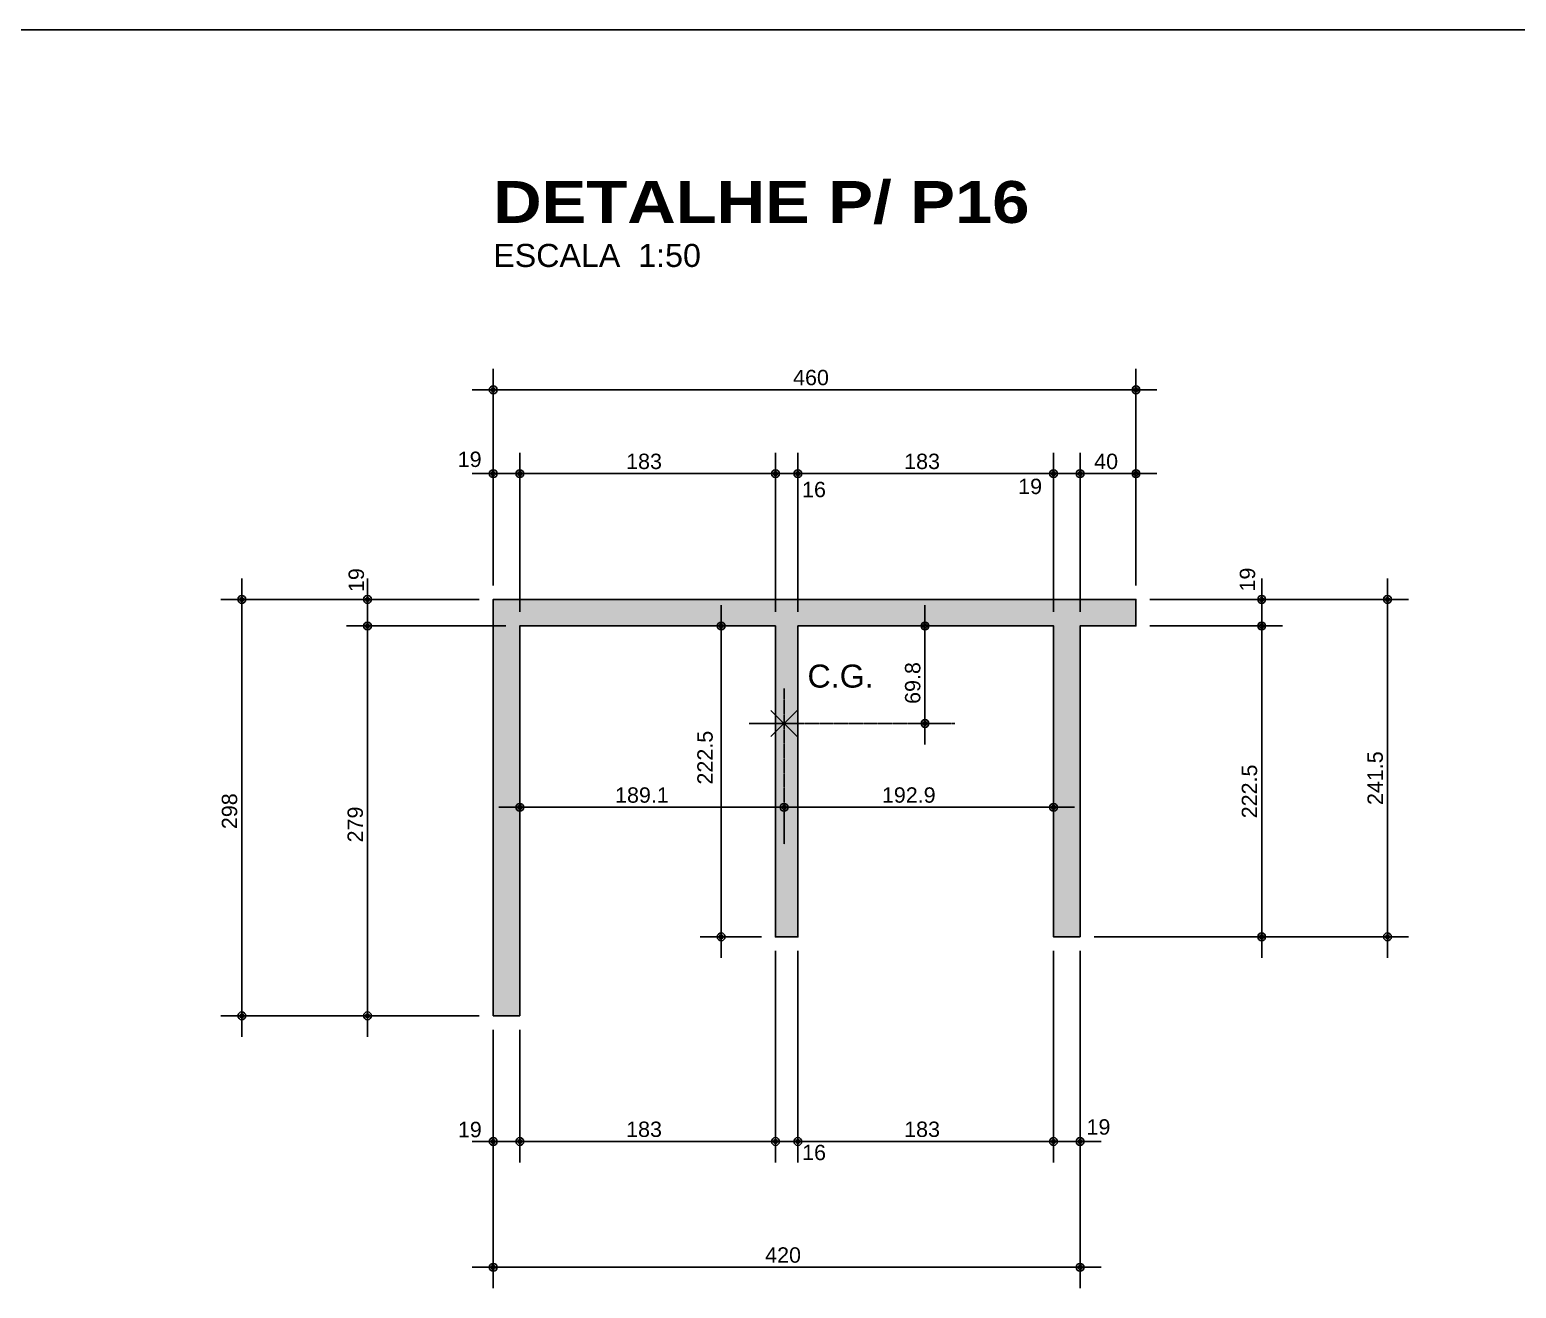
# Model space of a CAD drawing. Extents: x 0 to 7795, y 0 to 4205.
# Drawn here: x 3858 to 4922, y 725 to 1625 of the extents above; entities that cross this region are included whole.
import ezdxf

# ---------------------------------------------------------------- set-up
doc = ezdxf.new("R2010")
doc.units = 0
doc.header["$MEASUREMENT"] = 0
doc.linetypes.add('ESTILO_TQS_0007', pattern=[2.1, 1.5, -0.2, 0.2, -0.2])
for name, color, linetype in [('MTH-COTAS7', 31, 'CONTINUOUS'), ('MTH-EIXO-217', 8, 'CONTINUOUS'), ('MTH-PILAR-SEGUE', 5, 'CONTINUOUS'), ('MTH-SIMB_COTA', 3, 'CONTINUOUS'), ('MTH-SOMBRA25', 253, 'CONTINUOUS'), ('MTH-TXT-NEGRITO', 5, 'CONTINUOUS'), ('MTH-TXT-NOTAS', 3, 'CONTINUOUS')]:
    doc.layers.add(name, color=color, linetype=linetype)
doc.styles.add('TQS_ARIAL', font='arial.ttf')
doc.styles.add('TQS_ARIAL_BLACK', font='ariblk.ttf')

msp = doc.modelspace()

# ---------------------------------------------------------------- linework, layer by layer
at = {"layer": 'MTH-COTAS7', "linetype": 'Continuous'}
for p, q in [((561.511366, 1625.451785), (5343.511366, 1625.451785)), ((4189.645731, 1227.73845), (4189.645731, 1382.73845)), ((4649.645732, 1227.73845), (4649.645732, 1382.73845)), ((4174.645731, 1367.73845), (4664.645732, 1367.73845)), ((4189.645731, 1227.73845), (4189.645731, 1322.73845)), ((4208.645731, 1208.738457), (4208.645731, 1322.73845)), ((4208.645731, 1208.738457), (4208.645731, 1322.73845)), ((4391.645731, 1208.738457), (4391.645731, 1322.73845)), ((4391.645731, 1208.738457), (4391.645731, 1322.73845)), ((4407.645731, 1208.738453), (4407.645731, 1322.73845)), ((4407.645731, 1208.738453), (4407.645731, 1322.73845)), ((4590.645731, 1208.738453), (4590.645731, 1322.73845)), ((4590.645731, 1208.738453), (4590.645731, 1322.73845)), ((4609.645731, 1208.73845), (4609.645731, 1322.73845)), ((4609.645731, 1208.73845), (4609.645731, 1322.73845)), ((4649.645732, 1227.73845), (4649.645732, 1322.73845)), ((4174.645731, 1307.73845), (4223.645731, 1307.73845)), ((4193.645731, 1307.73845), (4406.645731, 1307.73845)), ((4376.645731, 1307.73845), (4422.645731, 1307.73845)), ((4392.645731, 1307.73845), (4605.645731, 1307.73845)), ((4575.645731, 1307.73845), (4624.645731, 1307.73845)), ((4594.645731, 1307.73845), (4664.645732, 1307.73845)), ((4009.645731, 1232.73845), (4009.645731, 904.73845)), ((4099.645731, 1183.738457), (4099.645731, 1232.73845)), ((4739.645732, 1183.73845), (4739.645732, 1232.73845)), ((4829.645732, 1232.73845), (4829.645732, 961.238459)), ((4179.645731, 1217.73845), (3994.645731, 1217.73845)), ((4179.645731, 1217.73845), (4084.645731, 1217.73845)), ((4099.645731, 904.73845), (4099.645731, 1213.738457)), ((4352.78314, 961.238459), (4352.78314, 1213.738457)), ((4498.624308, 1113.975574), (4498.624308, 1213.738453)), ((4659.645732, 1217.73845), (4844.645732, 1217.73845)), ((4659.645732, 1217.73845), (4754.645732, 1217.73845)), ((4739.645732, 1213.73845), (4739.645732, 961.238459)), ((4198.645731, 1198.738457), (4084.645731, 1198.738457)), ((4198.645731, 1198.738457), (4084.645731, 1198.738457)), ((4381.645731, 1198.738457), (4337.78314, 1198.738457)), ((4502.088026, 1198.738453), (4513.624308, 1198.738453)), ((4659.645732, 1198.73845), (4754.645732, 1198.73845)), ((4659.645732, 1198.73845), (4754.645732, 1198.73845)), ((4407.168258, 1138.350574), (4388.418258, 1119.600574)), ((4388.418258, 1138.350574), (4407.168258, 1119.600574)), ((4489.359477, 1128.975574), (4513.624308, 1128.975574)), ((4208.645731, 1063.538579), (4208.645731, 1083.940123)), ((4193.645731, 1068.940123), (4412.793258, 1068.940123)), ((4382.793258, 1068.940123), (4605.645731, 1068.940123)), ((4590.645731, 1070.595346), (4590.645731, 1053.940123)), ((4381.645731, 976.238459), (4337.78314, 976.238459)), ((4619.645731, 976.238459), (4844.645732, 976.238459)), ((4619.645731, 976.238459), (4754.645732, 976.238459)), ((4391.645731, 966.238459), (4391.645731, 814.73845)), ((4391.645731, 966.238459), (4391.645731, 814.73845)), ((4407.645731, 966.238459), (4407.645731, 814.73845)), ((4407.645731, 966.238459), (4407.645731, 814.73845)), ((4590.645731, 966.238459), (4590.645731, 814.73845)), ((4590.645731, 966.238459), (4590.645731, 814.73845)), ((4609.645731, 966.238459), (4609.645731, 724.73845)), ((4609.645731, 966.238459), (4609.645731, 814.73845)), ((4179.645731, 919.73845), (3994.645731, 919.73845)), ((4179.645731, 919.73845), (4084.645731, 919.73845)), ((4189.645731, 909.73845), (4189.645731, 724.73845)), ((4189.645731, 909.73845), (4189.645731, 814.73845)), ((4208.645731, 909.73845), (4208.645731, 814.73845)), ((4208.645731, 909.73845), (4208.645731, 814.73845)), ((4174.645731, 829.73845), (4223.645731, 829.73845)), ((4193.645731, 829.73845), (4406.645731, 829.73845)), ((4376.645731, 829.73845), (4422.645731, 829.73845)), ((4392.645731, 829.73845), (4605.645731, 829.73845)), ((4575.645731, 829.73845), (4624.645731, 829.73845)), ((4174.645731, 739.73845), (4624.645731, 739.73845))]:
    msp.add_line(p, q, dxfattribs=at)
at = {"layer": 'MTH-EIXO-217', "linetype": 'ESTILO_TQS_0007'}
for p, q in [((4397.793258, 1153.975574), (4397.793258, 1042.661979)), ((4372.793258, 1128.975574), (4519.953227, 1128.975574))]:
    msp.add_line(p, q, dxfattribs=at)
at = {"layer": 'MTH-PILAR-SEGUE', "linetype": 'Continuous'}
msp.add_lwpolyline([(4609.645731, 976.238459), (4609.645731, 1198.73845), (4649.645732, 1198.73845), (4649.645732, 1217.73845), (4189.645731, 1217.73845), (4189.645731, 919.73845), (4208.645731, 919.73845), (4208.645731, 1198.738457), (4391.645731, 1198.738457), (4391.645731, 976.238459), (4407.645731, 976.238459), (4407.645731, 1198.738453), (4590.645731, 1198.738453), (4590.645731, 976.238459), (4609.645731, 976.238459)], dxfattribs=at)
at = {"layer": 'MTH-SIMB_COTA', "linetype": 'Continuous'}
for centre, radius in [((4189.645731, 1367.73845), 2.8), ((4189.645731, 1367.73845), 1.4), ((4649.645732, 1367.73845), 2.8), ((4649.645732, 1367.73845), 1.4), ((4189.645731, 1307.73845), 2.8), ((4189.645731, 1307.73845), 1.4), ((4208.645731, 1307.73845), 2.8), ((4208.645731, 1307.73845), 2.8), ((4208.645731, 1307.73845), 1.4), ((4208.645731, 1307.73845), 1.4), ((4391.645731, 1307.73845), 2.8), ((4391.645731, 1307.73845), 2.8), ((4391.645731, 1307.73845), 1.4), ((4391.645731, 1307.73845), 1.4), ((4407.645731, 1307.73845), 2.8), ((4407.645731, 1307.73845), 2.8), ((4407.645731, 1307.73845), 1.4), ((4407.645731, 1307.73845), 1.4), ((4590.645731, 1307.73845), 2.8), ((4590.645731, 1307.73845), 2.8), ((4590.645731, 1307.73845), 1.4), ((4590.645731, 1307.73845), 1.4), ((4609.645731, 1307.73845), 2.8), ((4609.645731, 1307.73845), 2.8), ((4609.645731, 1307.73845), 1.4), ((4609.645731, 1307.73845), 1.4), ((4649.645732, 1307.73845), 2.8), ((4649.645732, 1307.73845), 1.4), ((4009.645731, 1217.73845), 2.8), ((4009.645731, 1217.73845), 1.4), ((4099.645731, 1217.73845), 2.8), ((4099.645731, 1217.73845), 1.4), ((4739.645732, 1217.73845), 2.8), ((4739.645732, 1217.73845), 1.4), ((4829.645732, 1217.73845), 2.8), ((4829.645732, 1217.73845), 1.4), ((4099.645731, 1198.738457), 2.8), ((4099.645731, 1198.738457), 2.8), ((4099.645731, 1198.738457), 1.4), ((4099.645731, 1198.738457), 1.4), ((4352.78314, 1198.738457), 2.8), ((4352.78314, 1198.738457), 1.4), ((4498.624308, 1198.738453), 2.8), ((4498.624308, 1198.738453), 1.4), ((4739.645732, 1198.73845), 2.8), ((4739.645732, 1198.73845), 2.8), ((4739.645732, 1198.73845), 1.4), ((4739.645732, 1198.73845), 1.4), ((4498.624308, 1128.975574), 2.8), ((4498.624308, 1128.975574), 1.4), ((4208.645731, 1068.940123), 2.8), ((4208.645731, 1068.940123), 1.4), ((4397.793258, 1068.940123), 2.8), ((4397.793258, 1068.940123), 2.8), ((4397.793258, 1068.940123), 1.4), ((4397.793258, 1068.940123), 1.4), ((4590.645731, 1068.940123), 2.8), ((4590.645731, 1068.940123), 1.4), ((4352.78314, 976.238459), 2.8), ((4739.645732, 976.238459), 2.8), ((4829.645732, 976.238459), 2.8), ((4352.78314, 976.238459), 1.4), ((4739.645732, 976.238459), 1.4), ((4829.645732, 976.238459), 1.4), ((4009.645731, 919.73845), 2.8), ((4009.645731, 919.73845), 1.4), ((4099.645731, 919.73845), 2.8), ((4099.645731, 919.73845), 1.4), ((4189.645731, 829.73845), 2.8), ((4189.645731, 829.73845), 1.4), ((4208.645731, 829.73845), 2.8), ((4208.645731, 829.73845), 2.8), ((4208.645731, 829.73845), 1.4), ((4208.645731, 829.73845), 1.4), ((4391.645731, 829.73845), 2.8), ((4391.645731, 829.73845), 2.8), ((4391.645731, 829.73845), 1.4), ((4391.645731, 829.73845), 1.4), ((4407.645731, 829.73845), 2.8), ((4407.645731, 829.73845), 2.8), ((4407.645731, 829.73845), 1.4), ((4407.645731, 829.73845), 1.4), ((4590.645731, 829.73845), 2.8), ((4590.645731, 829.73845), 2.8), ((4590.645731, 829.73845), 1.4), ((4590.645731, 829.73845), 1.4), ((4609.645731, 829.73845), 2.8), ((4609.645731, 829.73845), 1.4), ((4189.645731, 739.73845), 2.8), ((4189.645731, 739.73845), 1.4), ((4609.645731, 739.73845), 2.8), ((4609.645731, 739.73845), 1.4)]:
    msp.add_circle(centre, radius, dxfattribs=at)
at = {"layer": 'MTH-SOMBRA25', "linetype": 'Continuous'}
for points in [[(4649.645732, 1217.73845), (4189.645731, 1217.73845), (4208.645731, 1198.738457)], [(4189.645731, 1217.73845), (4189.645731, 919.73845), (4208.645731, 919.73845)], [(4189.645731, 1217.73845), (4208.645731, 919.73845), (4208.645731, 1198.738457)], [(4649.645732, 1217.73845), (4208.645731, 1198.738457), (4391.645731, 1198.738457)], [(4649.645732, 1217.73845), (4391.645731, 1198.738457), (4407.645731, 1198.738453)], [(4649.645732, 1217.73845), (4407.645731, 1198.738453), (4590.645731, 1198.738453)], [(4649.645732, 1217.73845), (4590.645731, 1198.738453), (4609.645731, 1198.73845)], [(4649.645732, 1217.73845), (4609.645731, 1198.73845), (4649.645732, 1198.73845)], [(4391.645731, 1198.738457), (4391.645731, 976.238459), (4407.645731, 976.238459)], [(4391.645731, 1198.738457), (4407.645731, 976.238459), (4407.645731, 1198.738453)], [(4590.645731, 1198.738453), (4590.645731, 976.238459), (4609.645731, 976.238459)], [(4590.645731, 1198.738453), (4609.645731, 976.238459), (4609.645731, 1198.73845)]]:
    msp.add_solid(points, dxfattribs=at)

# ---------------------------------------------------------------- texts
at = {"layer": 'MTH-COTAS7', "linetype": 'Continuous', "style": 'TQS_ARIAL'}
for s, p in [('460', (4404.245732, 1371.03845)), ('19', (4164.210226, 1312.515255)), ('183', (4284.745731, 1311.03845)), ('183', (4483.745731, 1311.03845)), ('40', (4619.745732, 1311.03845)), ('16', (4410.657722, 1290.912931)), ('19', (4565.355309, 1293.124363)), ('189.1', (4276.819495, 1072.240123)), ('192.9', (4467.819495, 1072.240123)), ('19', (4164.318342, 832.855107)), ('183', (4284.745731, 833.03845)), ('183', (4483.745731, 833.03845)), ('19', (4614.269723, 834.68154)), ('16', (4410.71447, 816.432127)), ('420', (4384.245731, 743.03845))]:
    msp.add_text(s, height=11, dxfattribs=at).set_placement(p)
for s, p in [('19', (4097.101694, 1222.989659)), ('19', (4734.921671, 1223.394102)), ('69.8', (4495.324308, 1142.957014)), ('222.5', (4346.688708, 1085.253269)), ('241.5', (4826.345732, 1070.588455)), ('222.5', (4736.345732, 1061.088455)), ('298', (4006.345731, 1053.33845)), ('279', (4096.345731, 1043.838454))]:
    msp.add_text(s, height=11, rotation=90, dxfattribs=at).set_placement(p)
at = {"layer": 'MTH-TXT-NEGRITO', "linetype": 'Continuous', "style": 'TQS_ARIAL_BLACK'}
msp.add_text('DETALHE P/ P16', height=30, dxfattribs=at).set_placement((4189.645731, 1487.166423))
at = {"layer": 'MTH-TXT-NOTAS', "linetype": 'Continuous', "style": 'TQS_ARIAL'}
for s, p in [('ESCALA  1:50', (4189.645731, 1455.666423)), ('C.G.', (4414.54719, 1154.613578))]:
    msp.add_text(s, height=16.5, dxfattribs=at).set_placement(p)

doc.saveas('drawing.dxf')
